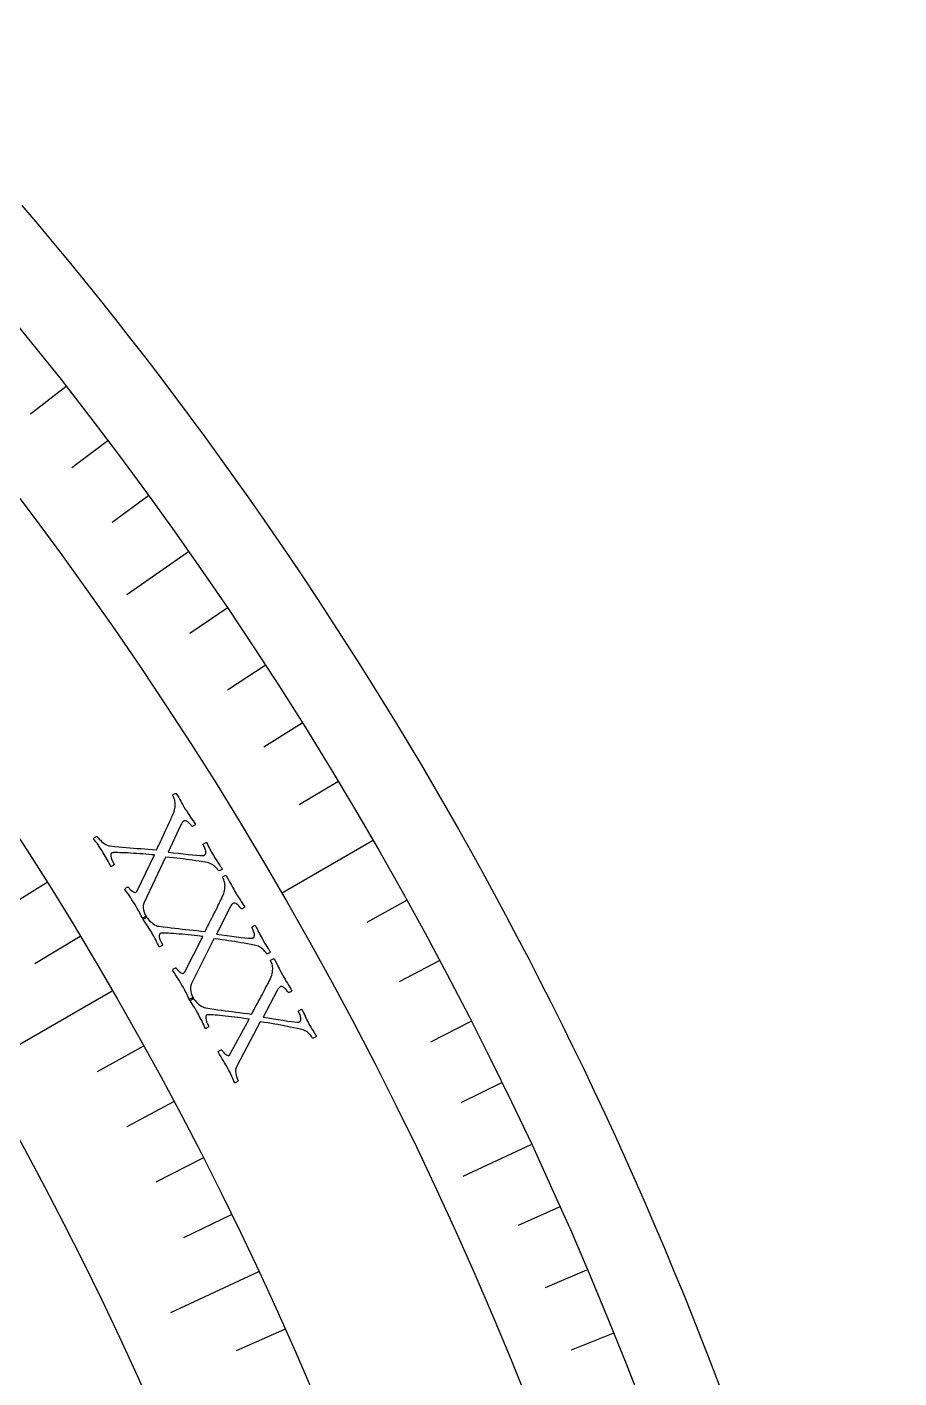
# Model space of a CAD drawing. Header units: millimetres. Extents: x -92 to 92, y -92 to 120.
# Drawn here: x 70.53 to 90.65, y 32.93 to 64.1 of the extents above; entities that cross this region are included whole.
import ezdxf

# ---------------------------------------------------------------- set-up
doc = ezdxf.new("R2010")
doc.units = ezdxf.units.MM
for name, color, linetype in [('CUT_OUTER', 1, 'Continuous'), ('ENGRAVE', 7, 'Continuous'), ('ENGRAVE_FINE', 8, 'Continuous'), ('TEXT', 5, 'Continuous')]:
    doc.layers.add(name, color=color, linetype=linetype)

msp = doc.modelspace()

# ---------------------------------------------------------------- linework, layer by layer
at = {"layer": 'CUT_OUTER'}
msp.add_lwpolyline([(70.4112, 59.9876), (70.778, 59.5544), (71.1421, 59.119), (71.5035, 58.6814), (71.8622, 58.2415), (72.2182, 57.7995), (72.5715, 57.3553), (72.922, 56.9089), (73.2699, 56.4604), (73.6149, 56.0098), (73.9572, 55.557), (74.2967, 55.1022), (74.6334, 54.6453), (74.9673, 54.1863), (75.2984, 53.7253), (75.6266, 53.2623), (75.952, 52.7972), (76.2745, 52.3302), (76.5942, 51.8612), (76.9109, 51.3902), (77.2248, 50.9174), (77.5358, 50.4426), (77.8438, 49.9659), (78.149, 49.4873), (78.4511, 49.0068), (78.7504, 48.5245), (79.0466, 48.0404), (79.3399, 47.5545), (79.6302, 47.0668), (79.9175, 46.5773), (80.2018, 46.0861), (80.483, 45.5931), (80.7613, 45.0984), (81.0365, 44.602), (81.3086, 44.1039), (81.5777, 43.6042), (81.8437, 43.1028), (82.1067, 42.5998), (82.3665, 42.0952), (82.6232, 41.589), (82.8769, 41.0813), (83.1274, 40.572), (83.3748, 40.0612), (83.619, 39.5488), (83.8601, 39.035), (84.098, 38.5197), (84.3328, 38.003), (84.5644, 37.4848), (84.7928, 36.9652), (85.018, 36.4443), (85.24, 35.9219), (85.4589, 35.3982), (85.6744, 34.8732), (85.8868, 34.3468), (86.0959, 33.8192), (86.3018, 33.2903), (86.5045, 32.7601)], dxfattribs=at)
at = {"layer": 'ENGRAVE'}
for points in [[(74.2561, 51.9947), (72.8354, 50.9999)], [(78.5052, 45.325), (76.4024, 44.1109)], [(72.4972, 41.8562), (63.6853, 36.7687)], [(82.1568, 38.3103), (80.5849, 37.5774)], [(75.8693, 35.3784), (73.8405, 34.4324)]]:
    msp.add_lwpolyline(points, dxfattribs=at)
for radius in [90.65, 90.65, 88.2219, 83.7125, 83.7125, 80.1513, 73.5375, 73.5375]:
    msp.add_circle((0, 0), radius, dxfattribs=at)
at = {"layer": 'ENGRAVE_FINE'}
for points in [[(71.4332, 55.8097), (70.6132, 55.169)], [(72.3963, 54.5545), (71.5652, 53.9283)], [(73.3374, 53.2827), (72.4955, 52.6711)], [(75.1523, 50.6908), (74.2895, 50.1089)], [(76.0255, 49.3715), (75.1527, 48.8048)], [(76.8756, 48.0372), (75.9931, 47.4857)], [(77.7022, 46.6882), (76.8102, 46.1522)], [(70.9922, 44.3609), (69.9568, 43.7138)], [(79.2843, 43.948), (78.3741, 43.4435)], [(71.7556, 43.1151), (70.709, 42.4863)], [(80.0392, 42.5576), (79.1204, 42.0691)], [(80.7697, 41.1542), (79.8425, 40.6818)], [(73.2166, 40.5846), (72.1487, 39.9927)], [(81.4757, 39.7383), (80.5404, 39.2822)], [(73.9138, 39.3006), (72.8357, 38.7274)], [(74.5884, 38.0047), (73.5005, 37.4504)], [(82.8129, 36.8707), (81.8622, 36.4474)], [(75.2403, 36.6971), (74.1429, 36.1619)], [(83.4438, 35.4198), (82.4859, 35.0132)], [(76.4752, 34.0489), (75.3597, 33.5523)], [(84.0492, 33.9581), (83.0844, 33.5683)]]:
    msp.add_lwpolyline(points, dxfattribs=at)
at = {"layer": 'TEXT'}
for points in [[(74.1829, 46.0573), (74.2147, 46.0066), (74.2458, 45.9583), (74.2759, 45.9124), (74.3053, 45.8691), (74.334, 45.8271), (74.3623, 45.7854), (74.3902, 45.7439), (74.4176, 45.7026), (74.4121, 45.6957), (74.4032, 45.6877), (74.3911, 45.6788), (74.3756, 45.6688), (74.3602, 45.6603), (74.3482, 45.656), (74.3396, 45.6556), (74.3343, 45.6594), (74.3269, 45.6705), (74.317, 45.6836), (74.3047, 45.6987), (74.2899, 45.7158), (74.2733, 45.7331), (74.2558, 45.7487), (74.2374, 45.7628), (74.2179, 45.7752), (74.1982, 45.784), (74.1788, 45.787), (74.1597, 45.7842), (74.1411, 45.7757), (74.1255, 45.7631), (74.1101, 45.7446), (74.095, 45.7203), (74.08, 45.6902), (73.7841, 45.0606), (73.9052, 45.0486), (74.0229, 45.0364), (74.1373, 45.0239), (74.2483, 45.0112), (74.3512, 44.9998), (74.4411, 44.9913), (74.5179, 44.9858), (74.5817, 44.9831), (74.5912, 44.9836), (74.6001, 44.9849), (74.6085, 44.9871), (74.6164, 44.9902), (74.6232, 44.9935), (74.6285, 44.996), (74.6322, 44.9979), (74.6345, 44.9991), (74.6435, 45.0076), (74.6507, 45.0208), (74.6559, 45.0388), (74.6592, 45.0616), (74.6567, 45.0912), (74.6447, 45.1293), (74.623, 45.176), (74.5917, 45.2313), (74.5927, 45.2372), (74.5979, 45.2445), (74.6074, 45.2531), (74.6213, 45.2631), (74.6364, 45.2726), (74.6497, 45.2799), (74.6613, 45.2848), (74.6711, 45.2873), (74.6931, 45.2447), (74.7139, 45.2044), (74.7335, 45.1667), (74.7517, 45.1314), (74.7701, 45.0967), (74.79, 45.0607), (74.8114, 45.0233), (74.8343, 44.9846), (74.8667, 44.9316), (74.897, 44.8834), (74.9255, 44.84), (74.952, 44.8013), (74.9764, 44.7666), (74.9984, 44.735), (75.0181, 44.7064), (75.0355, 44.6809), (75.0303, 44.6742), (75.0226, 44.6667), (75.0124, 44.6585), (74.9997, 44.6496), (74.9861, 44.6419), (74.973, 44.6372), (74.9606, 44.6356), (74.9488, 44.6371), (74.9436, 44.6448), (74.935, 44.6561), (74.9231, 44.6711), (74.9077, 44.6898), (74.8892, 44.7101), (74.8679, 44.7303), (74.8438, 44.7503), (74.8169, 44.77), (74.7874, 44.7882), (74.7557, 44.8031), (74.7216, 44.815), (74.6853, 44.8238), (74.5917, 44.8384), (74.5046, 44.8521), (74.4237, 44.8648), (74.3493, 44.8766), (74.2781, 44.8875), (74.2068, 44.8976), (74.1355, 44.9069), (74.0642, 44.9153), (73.9895, 44.9236), (73.9083, 44.9321), (73.8205, 44.941), (73.7261, 44.9503), (73.2347, 43.9027), (73.2203, 43.8634), (73.2134, 43.8212), (73.214, 43.7763), (73.2221, 43.7286), (73.2349, 43.6814), (73.2499, 43.6379), (73.2671, 43.5981), (73.2863, 43.562), (73.2815, 43.5542), (73.2734, 43.5461), (73.2621, 43.5378), (73.2475, 43.5292), (73.2328, 43.5216), (73.2213, 43.5161), (73.2129, 43.5126), (73.2076, 43.5113), (73.1866, 43.5529), (73.1672, 43.5915), (73.1492, 43.6271), (73.1328, 43.6598), (73.1158, 43.6924), (73.0964, 43.728), (73.0745, 43.7663), (73.0502, 43.8076), (73.016, 43.8639), (72.9835, 43.9161), (72.9527, 43.9642), (72.9236, 44.0083), (72.8941, 44.0521), (72.8621, 44.0995), (72.8277, 44.1505), (72.7907, 44.2051), (72.7949, 44.2144), (72.8027, 44.2241), (72.8143, 44.234), (72.8296, 44.2442), (72.845, 44.2526), (72.857, 44.257), (72.8656, 44.2574), (72.8707, 44.2537), (72.8772, 44.2442), (72.8864, 44.2327), (72.8983, 44.2191), (72.9129, 44.2036), (72.9293, 44.1876), (72.9466, 44.173), (72.9648, 44.1596), (72.9839, 44.1475), (73.0027, 44.1385), (73.0198, 44.1343), (73.0352, 44.1348), (73.0489, 44.1402), (73.0519, 44.1424), (73.055, 44.1454), (73.0584, 44.1493), (73.062, 44.154), (73.0654, 44.1591), (73.0682, 44.164), (73.0703, 44.1688), (73.0718, 44.1735), (73.4696, 44.9983), (73.4075, 45.0043), (73.3423, 45.0102), (73.274, 45.0158), (73.2026, 45.0212), (73.1302, 45.0264), (73.0586, 45.0312), (72.9879, 45.0359), (72.9181, 45.0402), (72.8509, 45.0441), (72.7881, 45.0471), (72.7296, 45.0494), (72.6756, 45.051), (72.6278, 45.0519), (72.5881, 45.0525), (72.5565, 45.0527), (72.533, 45.0526), (72.5288, 45.0522), (72.5237, 45.0517), (72.5177, 45.0511), (72.5107, 45.0505), (72.5033, 45.0493), (72.496, 45.0472), (72.4888, 45.0442), (72.4817, 45.0403), (72.471, 45.0295), (72.4646, 45.013), (72.4625, 44.9909), (72.4646, 44.9632), (72.4728, 44.9292), (72.4889, 44.8883), (72.5129, 44.8407), (72.5447, 44.7862), (72.5401, 44.7781), (72.5325, 44.7694), (72.5218, 44.76), (72.5081, 44.75), (72.4943, 44.741), (72.483, 44.7349), (72.4745, 44.7317), (72.4686, 44.7314), (72.4477, 44.7714), (72.4264, 44.8116), (72.4046, 44.852), (72.3825, 44.8927), (72.36, 44.9331), (72.3371, 44.9729), (72.3139, 45.012), (72.2904, 45.0503), (72.258, 45.1017), (72.2274, 45.1489), (72.1987, 45.1918), (72.1719, 45.2305), (72.1456, 45.2675), (72.1188, 45.3049), (72.0913, 45.343), (72.0631, 45.3816), (72.0698, 45.3889), (72.0792, 45.3961), (72.0913, 45.4034), (72.1061, 45.4106), (72.1207, 45.417), (72.1322, 45.4217), (72.1406, 45.4246), (72.1458, 45.4259), (72.1518, 45.4177), (72.1627, 45.4046), (72.1784, 45.3864), (72.1991, 45.3632), (72.2235, 45.3376), (72.2508, 45.3123), (72.2808, 45.2873), (72.3135, 45.2625), (72.3479, 45.2405), (72.3826, 45.2238), (72.4176, 45.2125), (72.453, 45.2065), (72.5514, 45.197), (72.6455, 45.1882), (72.7352, 45.1799), (72.8206, 45.1723), (72.9038, 45.1651), (72.9872, 45.158), (73.0706, 45.1512), (73.154, 45.1447), (73.2393, 45.1379), (73.3282, 45.1304), (73.4206, 45.1224), (73.5165, 45.1137), (73.5332, 45.1472), (73.5516, 45.185), (73.5715, 45.227), (73.593, 45.2732), (73.6156, 45.3219), (73.6389, 45.3716), (73.6628, 45.4222), (73.6873, 45.4737), (73.7116, 45.5249), (73.735, 45.5746), (73.7573, 45.6226), (73.7787, 45.6691), (73.7986, 45.7128), (73.8166, 45.7523), (73.8328, 45.7877), (73.847, 45.8189), (73.8587, 45.8445), (73.867, 45.8627), (73.872, 45.8737), (73.8737, 45.8774), (73.8945, 45.9218), (73.9118, 45.9633), (73.9254, 46.0019), (73.9355, 46.0375), (73.9426, 46.0723), (73.9474, 46.1084), (73.9499, 46.1459), (73.9501, 46.1846), (73.9485, 46.2106), (73.9446, 46.2368), (73.9382, 46.2632), (73.9295, 46.29), (73.9198, 46.3151), (73.9106, 46.3367), (73.9018, 46.3549), (73.8934, 46.3696), (73.8924, 46.376), (73.8965, 46.3836), (73.9057, 46.3924), (73.9201, 46.4024), (73.9362, 46.4115), (73.9503, 46.4173), (73.9624, 46.4199), (73.9727, 46.4193), (74.0025, 46.3684), (74.0298, 46.3211), (74.0545, 46.2775), (74.0766, 46.2376), (74.0988, 46.1977), (74.124, 46.1544), (74.152, 46.1076), (74.1829, 46.0573)], [(75.3286, 44.1586), (75.3591, 44.1071), (75.3889, 44.058), (75.4179, 44.0114), (75.4462, 43.9673), (75.4738, 43.9246), (75.501, 43.8822), (75.5279, 43.84), (75.5542, 43.798), (75.5485, 43.7913), (75.5395, 43.7836), (75.5271, 43.7749), (75.5114, 43.7653), (75.4958, 43.7573), (75.4837, 43.7532), (75.475, 43.7531), (75.4699, 43.757), (75.4627, 43.7683), (75.4532, 43.7816), (75.4412, 43.7971), (75.4268, 43.8145), (75.4108, 43.8322), (75.3937, 43.8483), (75.3756, 43.8628), (75.3564, 43.8757), (75.3369, 43.885), (75.3176, 43.8885), (75.2985, 43.8862), (75.2796, 43.8781), (75.2637, 43.8659), (75.2479, 43.8479), (75.2321, 43.824), (75.2164, 43.7942), (74.9046, 43.1723), (75.0253, 43.1573), (75.1427, 43.142), (75.2568, 43.1267), (75.3675, 43.1112), (75.47, 43.0972), (75.5596, 43.0864), (75.6362, 43.0789), (75.6999, 43.0747), (75.7094, 43.0748), (75.7184, 43.0759), (75.7269, 43.0779), (75.7349, 43.0809), (75.7418, 43.0839), (75.7471, 43.0864), (75.7509, 43.0881), (75.7531, 43.0893), (75.7624, 43.0975), (75.7699, 43.1105), (75.7756, 43.1284), (75.7794, 43.1512), (75.7777, 43.1807), (75.7667, 43.2191), (75.7462, 43.2664), (75.7163, 43.3225), (75.7174, 43.3283), (75.7228, 43.3355), (75.7326, 43.3439), (75.7466, 43.3535), (75.762, 43.3627), (75.7755, 43.3696), (75.7872, 43.3742), (75.797, 43.3765), (75.818, 43.3333), (75.8378, 43.2925), (75.8564, 43.2543), (75.8737, 43.2186), (75.8912, 43.1834), (75.9102, 43.1469), (75.9307, 43.109), (75.9526, 43.0697), (75.9835, 43.0159), (76.0127, 42.9669), (76.04, 42.9228), (76.0655, 42.8835), (76.089, 42.8482), (76.1103, 42.816), (76.1293, 42.7869), (76.146, 42.7609), (76.1406, 42.7544), (76.1327, 42.7471), (76.1223, 42.7392), (76.1094, 42.7306), (76.0955, 42.7232), (76.0824, 42.7189), (76.0699, 42.7176), (76.0582, 42.7194), (76.0532, 42.7272), (76.0449, 42.7388), (76.0333, 42.754), (76.0184, 42.7731), (76.0004, 42.7939), (75.9797, 42.8146), (75.9561, 42.8352), (75.9297, 42.8557), (75.9007, 42.8745), (75.8693, 42.8903), (75.8356, 42.903), (75.7995, 42.9127), (75.7064, 42.9297), (75.6195, 42.9456), (75.5391, 42.9604), (75.465, 42.974), (75.394, 42.9868), (75.323, 42.9987), (75.252, 43.0097), (75.1809, 43.02), (75.1065, 43.0301), (75.0255, 43.0408), (74.938, 43.0519), (74.8438, 43.0635), (74.326, 42.0288), (74.3106, 41.9898), (74.3027, 41.9478), (74.3021, 41.9029), (74.3089, 41.8551), (74.3206, 41.8075), (74.3345, 41.7637), (74.3506, 41.7234), (74.369, 41.6868), (74.3639, 41.6792), (74.3556, 41.6713), (74.3441, 41.6633), (74.3293, 41.6551), (74.3144, 41.6478), (74.3028, 41.6426), (74.2943, 41.6394), (74.2889, 41.6382), (74.2691, 41.6803), (74.2506, 41.7194), (74.2335, 41.7555), (74.2179, 41.7885), (74.2018, 41.8216), (74.1833, 41.8576), (74.1624, 41.8965), (74.1391, 41.9384), (74.1064, 41.9955), (74.0752, 42.0485), (74.0457, 42.0974), (74.0177, 42.1422), (73.9893, 42.1868), (73.9585, 42.235), (73.9254, 42.2869), (73.8898, 42.3424), (73.8942, 42.3516), (73.9023, 42.361), (73.9141, 42.3706), (73.9296, 42.3805), (73.9453, 42.3885), (73.9574, 42.3926), (73.966, 42.3927), (73.971, 42.3889), (73.9773, 42.3792), (73.9862, 42.3675), (73.9977, 42.3536), (74.0119, 42.3377), (74.0279, 42.3214), (74.0448, 42.3063), (74.0627, 42.2925), (74.0815, 42.2799), (74.1, 42.2704), (74.117, 42.2657), (74.1324, 42.2659), (74.1463, 42.2709), (74.1493, 42.273), (74.1525, 42.2759), (74.156, 42.2797), (74.1598, 42.2844), (74.1633, 42.2893), (74.1662, 42.2942), (74.1684, 42.299), (74.17, 42.3036), (74.5886, 43.118), (74.5267, 43.1257), (74.4616, 43.1332), (74.3935, 43.1405), (74.3223, 43.1477), (74.25, 43.1547), (74.1786, 43.1614), (74.108, 43.1678), (74.0383, 43.174), (73.9713, 43.1795), (73.9086, 43.1842), (73.8502, 43.1879), (73.7962, 43.1909), (73.7485, 43.1931), (73.7088, 43.1946), (73.6772, 43.1957), (73.6537, 43.1961), (73.6495, 43.1958), (73.6444, 43.1955), (73.6384, 43.195), (73.6314, 43.1946), (73.624, 43.1936), (73.6166, 43.1917), (73.6093, 43.1888), (73.6021, 43.1851), (73.5912, 43.1746), (73.5844, 43.1583), (73.5817, 43.1363), (73.5831, 43.1085), (73.5904, 43.0742), (73.6054, 43.033), (73.6282, 42.9848), (73.6586, 42.9295), (73.6538, 42.9215), (73.646, 42.913), (73.6351, 42.9039), (73.6212, 42.8942), (73.6071, 42.8856), (73.5957, 42.8798), (73.587, 42.8768), (73.5811, 42.8766), (73.5613, 42.9171), (73.541, 42.9579), (73.5203, 42.9989), (73.4992, 43.0401), (73.4777, 43.0811), (73.4559, 43.1214), (73.4337, 43.161), (73.4111, 43.2), (73.38, 43.2522), (73.3507, 43.3001), (73.3231, 43.3438), (73.2972, 43.3832), (73.2719, 43.4207), (73.246, 43.4589), (73.2195, 43.4976), (73.1923, 43.537), (73.1992, 43.5441), (73.2087, 43.5511), (73.221, 43.558), (73.236, 43.5649), (73.2508, 43.5709), (73.2624, 43.5753), (73.2709, 43.578), (73.2762, 43.5791), (73.2819, 43.5708), (73.2925, 43.5574), (73.3077, 43.5388), (73.3278, 43.5151), (73.3516, 43.4889), (73.3781, 43.4629), (73.4075, 43.4371), (73.4396, 43.4115), (73.4734, 43.3886), (73.5077, 43.3711), (73.5424, 43.3589), (73.5776, 43.352), (73.6758, 43.34), (73.7696, 43.3288), (73.8591, 43.3182), (73.9443, 43.3084), (74.0273, 43.2991), (74.1104, 43.29), (74.1936, 43.2811), (74.2769, 43.2724), (74.362, 43.2634), (74.4506, 43.2537), (74.5427, 43.2433), (74.6384, 43.2322), (74.656, 43.2653), (74.6753, 43.3026), (74.6963, 43.3441), (74.719, 43.3897), (74.7428, 43.4379), (74.7673, 43.4869), (74.7925, 43.5369), (74.8183, 43.5878), (74.844, 43.6384), (74.8686, 43.6874), (74.8921, 43.7349), (74.9146, 43.7808), (74.9356, 43.8239), (74.9547, 43.863), (74.9717, 43.898), (74.9868, 43.9288), (74.9991, 43.9541), (75.0079, 43.9721), (75.0132, 43.9829), (75.0149, 43.9866), (75.0369, 44.0305), (75.0551, 44.0715), (75.0698, 44.1098), (75.0807, 44.1451), (75.0887, 44.1797), (75.0945, 44.2157), (75.0979, 44.253), (75.0991, 44.2918), (75.0982, 44.3178), (75.0949, 44.3441), (75.0892, 44.3707), (75.0812, 44.3976), (75.0721, 44.423), (75.0634, 44.4449), (75.0551, 44.4632), (75.0471, 44.4781), (75.0462, 44.4845), (75.0505, 44.492), (75.06, 44.5006), (75.0747, 44.5103), (75.0909, 44.5189), (75.1052, 44.5244), (75.1174, 44.5267), (75.1276, 44.5259), (75.1562, 44.4742), (75.1822, 44.4262), (75.2058, 44.382), (75.2269, 44.3415), (75.2481, 44.3011), (75.2722, 44.2572), (75.299, 44.2097), (75.3286, 44.1586)], [(76.4257, 42.2314), (76.4549, 42.1791), (76.4834, 42.1293), (76.5113, 42.082), (76.5384, 42.0372), (76.5649, 41.9938), (76.5911, 41.9507), (76.6168, 41.9078), (76.6421, 41.8652), (76.6362, 41.8586), (76.627, 41.8511), (76.6144, 41.8428), (76.5984, 41.8336), (76.5826, 41.826), (76.5704, 41.8222), (76.5618, 41.8223), (76.5567, 41.8263), (76.5499, 41.8378), (76.5406, 41.8514), (76.5291, 41.8671), (76.5152, 41.8849), (76.4996, 41.903), (76.4829, 41.9195), (76.4651, 41.9345), (76.4463, 41.9479), (76.427, 41.9577), (76.4078, 41.9617), (76.3887, 41.9599), (76.3696, 41.9523), (76.3534, 41.9405), (76.3372, 41.9228), (76.3208, 41.8993), (76.3042, 41.87), (75.9768, 41.2562), (76.0971, 41.2381), (76.2141, 41.2199), (76.3277, 41.2016), (76.4379, 41.1833), (76.5401, 41.1667), (76.6294, 41.1537), (76.7058, 41.1442), (76.7694, 41.1384), (76.7789, 41.1383), (76.7879, 41.1392), (76.7964, 41.141), (76.8045, 41.1437), (76.8114, 41.1466), (76.8168, 41.1489), (76.8207, 41.1506), (76.8229, 41.1517), (76.8324, 41.1596), (76.8402, 41.1725), (76.8464, 41.1902), (76.8508, 41.2128), (76.8499, 41.2425), (76.8398, 41.2811), (76.8205, 41.3289), (76.792, 41.3857), (76.7933, 41.3915), (76.7989, 41.3985), (76.8088, 41.4067), (76.8232, 41.416), (76.8387, 41.4247), (76.8524, 41.4313), (76.8642, 41.4356), (76.8741, 41.4377), (76.894, 41.3939), (76.9128, 41.3527), (76.9303, 41.314), (76.9468, 41.2778), (76.9634, 41.2422), (76.9814, 41.2052), (77.0009, 41.1668), (77.0218, 41.127), (77.0514, 41.0725), (77.0793, 41.0228), (77.1055, 40.9779), (77.13, 40.938), (77.1526, 40.9021), (77.173, 40.8694), (77.1913, 40.8398), (77.2073, 40.8134), (77.2018, 40.807), (77.1937, 40.8), (77.1831, 40.7923), (77.1699, 40.7841), (77.1559, 40.777), (77.1427, 40.773), (77.1302, 40.7721), (77.1185, 40.7742), (77.1137, 40.7821), (77.1057, 40.7938), (77.0945, 40.8094), (77.0801, 40.8288), (77.0627, 40.8501), (77.0424, 40.8713), (77.0194, 40.8925), (76.9935, 40.9136), (76.965, 40.9332), (76.934, 40.9498), (76.9007, 40.9634), (76.8648, 40.974), (76.7721, 40.9933), (76.6857, 41.0114), (76.6057, 41.0282), (76.5319, 41.0438), (76.4613, 41.0583), (76.3907, 41.072), (76.3199, 41.0849), (76.2491, 41.0969), (76.175, 41.1089), (76.0943, 41.1216), (76.0071, 41.135), (75.9133, 41.149), (75.3693, 40.1278), (75.353, 40.0892), (75.3439, 40.0474), (75.3422, 40.0025), (75.3479, 39.9545), (75.3583, 39.9067), (75.3711, 39.8625), (75.3862, 39.8219), (75.4036, 39.7848), (75.3984, 39.7773), (75.3899, 39.7696), (75.3781, 39.7619), (75.3631, 39.7541), (75.3481, 39.7472), (75.3363, 39.7423), (75.3277, 39.7393), (75.3224, 39.7382), (75.3036, 39.7808), (75.2861, 39.8203), (75.27, 39.8569), (75.2552, 39.8903), (75.2399, 39.9238), (75.2223, 39.9602), (75.2024, 39.9997), (75.1802, 40.0421), (75.149, 40.1001), (75.1192, 40.1539), (75.0908, 40.2035), (75.064, 40.249), (75.0367, 40.2942), (75.0072, 40.3432), (74.9754, 40.3959), (74.9413, 40.4523), (74.9459, 40.4614), (74.9542, 40.4706), (74.9663, 40.4799), (74.982, 40.4894), (74.9979, 40.497), (75.0101, 40.5008), (75.0187, 40.5007), (75.0236, 40.4968), (75.0297, 40.4869), (75.0383, 40.4749), (75.0494, 40.4608), (75.0632, 40.4445), (75.0787, 40.4278), (75.0953, 40.4123), (75.1128, 40.398), (75.1313, 40.385), (75.1496, 40.375), (75.1664, 40.3699), (75.1818, 40.3697), (75.1958, 40.3744), (75.1989, 40.3764), (75.2022, 40.3792), (75.2058, 40.3829), (75.2096, 40.3874), (75.2133, 40.3924), (75.2163, 40.3972), (75.2186, 40.4018), (75.2203, 40.4064), (75.6596, 41.21), (75.5978, 41.2192), (75.533, 41.2283), (75.4651, 41.2374), (75.3941, 41.2464), (75.322, 41.2552), (75.2507, 41.2638), (75.1804, 41.272), (75.1108, 41.2799), (75.0439, 41.2871), (74.9814, 41.2933), (74.9231, 41.2986), (74.8693, 41.3029), (74.8216, 41.3063), (74.782, 41.3089), (74.7504, 41.3107), (74.7269, 41.3118), (74.7227, 41.3116), (74.7176, 41.3113), (74.7115, 41.3111), (74.7046, 41.3108), (74.6971, 41.31), (74.6897, 41.3083), (74.6823, 41.3056), (74.675, 41.302), (74.6638, 41.2918), (74.6566, 41.2757), (74.6534, 41.2538), (74.6541, 41.2259), (74.6605, 41.1915), (74.6745, 41.15), (74.696, 41.1011), (74.7251, 41.0451), (74.7201, 41.0373), (74.712, 41.0289), (74.7009, 41.0201), (74.6867, 41.0108), (74.6724, 41.0026), (74.6609, 40.9971), (74.6522, 40.9943), (74.6462, 40.9942), (74.6274, 41.0352), (74.6082, 41.0765), (74.5885, 41.118), (74.5685, 41.1597), (74.548, 41.2012), (74.5272, 41.2421), (74.5061, 41.2823), (74.4845, 41.3218), (74.4547, 41.3748), (74.4266, 41.4234), (74.4001, 41.4678), (74.3753, 41.5078), (74.351, 41.546), (74.326, 41.5848), (74.3005, 41.6242), (74.2743, 41.6642), (74.2814, 41.6711), (74.2911, 41.6779), (74.3035, 41.6845), (74.3187, 41.691), (74.3336, 41.6967), (74.3454, 41.7007), (74.3539, 41.7033), (74.3592, 41.7042), (74.3648, 41.6958), (74.375, 41.6821), (74.3898, 41.6632), (74.4092, 41.639), (74.4323, 41.6122), (74.4582, 41.5855), (74.4869, 41.5589), (74.5184, 41.5325), (74.5516, 41.5088), (74.5854, 41.4904), (74.6198, 41.4773), (74.6548, 41.4695), (74.7526, 41.4551), (74.8461, 41.4414), (74.9353, 41.4286), (75.0202, 41.4167), (75.103, 41.4053), (75.1858, 41.394), (75.2688, 41.383), (75.3518, 41.3722), (75.4367, 41.3611), (75.525, 41.3491), (75.6169, 41.3364), (75.7122, 41.3228), (75.7307, 41.3555), (75.7509, 41.3923), (75.7729, 41.4332), (75.7968, 41.4782), (75.8218, 41.5258), (75.8475, 41.5742), (75.874, 41.6235), (75.9011, 41.6737), (75.928, 41.7237), (75.9538, 41.7721), (75.9786, 41.8189), (76.0023, 41.8643), (76.0244, 41.9068), (76.0444, 41.9454), (76.0623, 41.9799), (76.0782, 42.0104), (76.0911, 42.0353), (76.1004, 42.0531), (76.1059, 42.0638), (76.1078, 42.0674), (76.1308, 42.1107), (76.1501, 42.1513), (76.1657, 42.1892), (76.1776, 42.2242), (76.1864, 42.2586), (76.1931, 42.2944), (76.1975, 42.3317), (76.1996, 42.3704), (76.1994, 42.3964), (76.1968, 42.4227), (76.1918, 42.4495), (76.1844, 42.4766), (76.176, 42.5022), (76.1679, 42.5243), (76.16, 42.5429), (76.1524, 42.558), (76.1517, 42.5644), (76.1562, 42.5718), (76.1659, 42.5801), (76.1808, 42.5894), (76.1973, 42.5977), (76.2116, 42.6028), (76.2239, 42.6048), (76.2341, 42.6036), (76.2613, 42.5513), (76.2861, 42.5027), (76.3086, 42.4579), (76.3287, 42.4168), (76.3489, 42.3759), (76.3718, 42.3314), (76.3974, 42.2832), (76.4257, 42.2314)]]:
    msp.add_lwpolyline(points, close=True, dxfattribs=at)

doc.saveas('drawing.dxf')
